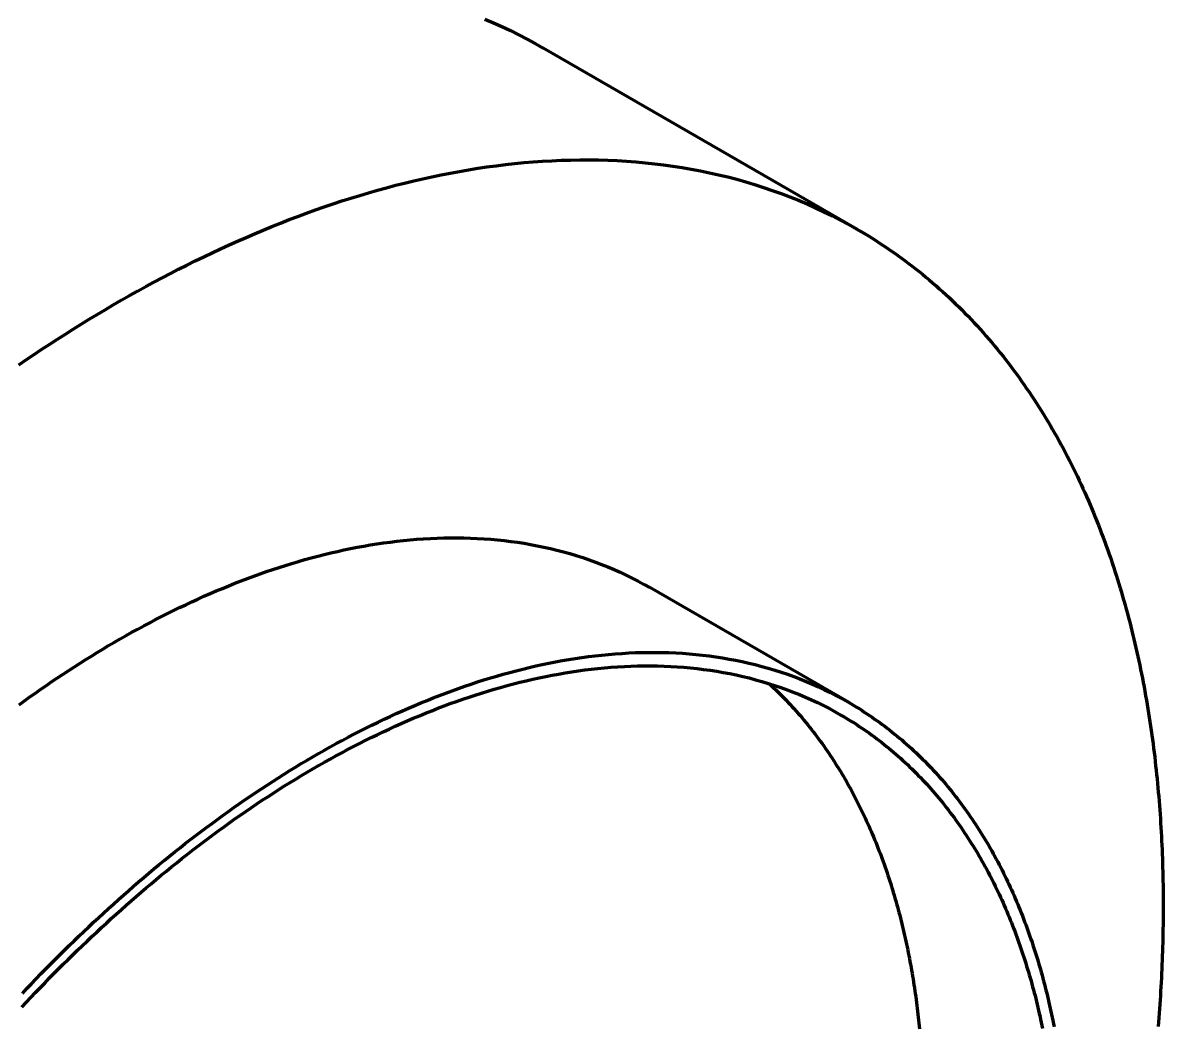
# Model space of a CAD drawing. Header units: millimetres. Extents: x 0 to 841, y 0 to 594.
# Drawn here: x 407.37 to 438.22, y 180.8 to 207.94 of the extents above; entities that cross this region are included whole.
import ezdxf

# ---------------------------------------------------------------- set-up
doc = ezdxf.new("R2010")
doc.units = ezdxf.units.MM
doc.layers.add('01-VISIBLE', color=7, linetype='CONTINUOUS', lineweight=70)

msp = doc.modelspace()

# ---------------------------------------------------------------- linework, layer by layer
at = {"layer": '01-VISIBLE'}
for p, q in [((429.94, 202.363), (421.455, 207.262)), ((429.707, 189.565), (424.34, 192.664))]:
    msp.add_line(p, q, dxfattribs=at)
for points in [[(419.872, 208.042), (420.104, 207.943), (420.335, 207.84), (420.563, 207.733), (420.789, 207.622), (421.014, 207.506), (421.235, 207.386), (421.455, 207.262)], [(407.264, 198.69), (407.472, 198.832), (407.681, 198.973), (407.891, 199.113), (408.102, 199.252), (408.314, 199.389), (408.526, 199.525), (408.74, 199.659), (408.954, 199.793), (409.169, 199.924), (409.385, 200.055), (409.601, 200.184), (409.819, 200.312), (410.037, 200.438), (410.257, 200.563), (410.477, 200.686), (410.698, 200.807), (410.919, 200.928), (411.142, 201.046), (411.365, 201.163), (411.59, 201.279), (411.815, 201.392), (412.041, 201.504), (412.268, 201.615), (412.495, 201.724), (412.724, 201.83), (412.953, 201.936), (413.183, 202.039), (413.414, 202.14), (413.646, 202.24), (413.878, 202.337), (414.112, 202.433), (414.346, 202.527), (414.581, 202.619), (414.817, 202.708), (415.053, 202.796), (415.291, 202.881), (415.529, 202.965), (415.768, 203.046), (416.007, 203.124), (416.247, 203.201), (416.489, 203.275), (416.73, 203.347), (416.973, 203.417), (417.216, 203.484), (417.46, 203.548), (417.704, 203.61), (417.95, 203.669), (418.195, 203.726), (418.442, 203.78), (418.689, 203.831), (418.936, 203.88), (419.184, 203.925), (419.433, 203.968), (419.682, 204.008), (419.931, 204.045), (420.181, 204.079), (420.432, 204.109), (420.682, 204.137), (420.934, 204.161), (421.185, 204.182), (421.437, 204.2), (421.688, 204.214), (421.94, 204.225), (422.192, 204.232), (422.445, 204.236), (422.697, 204.237), (422.949, 204.233), (423.201, 204.226), (423.453, 204.215), (423.705, 204.201), (423.957, 204.182), (424.208, 204.16), (424.459, 204.133), (424.709, 204.103), (424.959, 204.068), (425.208, 204.03), (425.457, 203.987), (425.705, 203.94), (425.952, 203.889), (426.198, 203.834), (426.443, 203.774), (426.687, 203.711), (426.93, 203.642), (427.171, 203.57), (427.412, 203.493), (427.65, 203.412), (427.888, 203.327), (428.123, 203.237), (428.357, 203.143), (428.59, 203.044), (428.82, 202.941), (429.048, 202.834), (429.275, 202.723), (429.499, 202.607), (429.721, 202.487), (429.94, 202.363)], [(429.94, 202.363), (430.044, 202.303), (430.147, 202.241), (430.249, 202.179), (430.351, 202.116), (430.452, 202.052), (430.553, 201.987), (430.653, 201.921), (430.752, 201.855), (430.851, 201.787), (430.949, 201.719), (431.047, 201.649), (431.144, 201.579), (431.24, 201.508), (431.336, 201.436), (431.431, 201.363), (431.526, 201.29), (431.62, 201.215), (431.713, 201.14), (431.805, 201.064), (431.897, 200.987), (431.988, 200.909), (432.079, 200.831), (432.168, 200.752), (432.258, 200.672), (432.346, 200.591), (432.434, 200.509), (432.521, 200.427), (432.607, 200.344), (432.693, 200.26), (432.778, 200.176), (432.862, 200.091), (432.945, 200.005), (433.028, 199.918), (433.11, 199.831), (433.192, 199.743), (433.272, 199.654), (433.352, 199.565), (433.431, 199.475), (433.51, 199.385), (433.587, 199.294), (433.664, 199.202), (433.741, 199.11), (433.816, 199.017), (433.891, 198.923), (433.965, 198.829), (434.038, 198.734), (434.111, 198.639), (434.183, 198.543), (434.254, 198.447), (434.324, 198.35), (434.394, 198.253), (434.463, 198.155), (434.531, 198.056), (434.599, 197.957), (434.665, 197.858), (434.731, 197.758), (434.797, 197.657), (434.861, 197.557), (434.925, 197.455), (434.988, 197.354), (435.051, 197.251), (435.113, 197.149), (435.174, 197.046), (435.234, 196.942), (435.293, 196.838), (435.352, 196.734), (435.41, 196.629), (435.468, 196.524), (435.525, 196.419), (435.581, 196.313), (435.636, 196.207), (435.691, 196.1), (435.745, 195.993), (435.798, 195.886), (435.851, 195.778), (435.903, 195.671), (435.954, 195.562), (436.005, 195.454), (436.055, 195.345), (436.104, 195.236), (436.152, 195.126), (436.2, 195.017), (436.248, 194.906), (436.294, 194.796), (436.34, 194.686), (436.386, 194.575), (436.43, 194.464), (436.474, 194.352), (436.518, 194.241), (436.56, 194.129), (436.603, 194.017), (436.644, 193.904), (436.685, 193.792), (436.725, 193.679), (436.765, 193.566), (436.804, 193.453), (436.842, 193.339), (436.88, 193.226), (436.917, 193.112), (436.954, 192.998), (436.99, 192.883), (437.025, 192.769), (437.06, 192.654), (437.094, 192.54), (437.128, 192.425), (437.161, 192.31), (437.194, 192.194), (437.226, 192.079), (437.257, 191.963), (437.288, 191.848), (437.318, 191.732), (437.348, 191.616), (437.377, 191.499), (437.405, 191.383), (437.433, 191.267), (437.461, 191.15), (437.488, 191.033), (437.514, 190.917), (437.54, 190.8), (437.565, 190.683), (437.59, 190.565), (437.614, 190.448), (437.638, 190.331), (437.661, 190.213), (437.684, 190.096), (437.706, 189.978), (437.728, 189.86), (437.749, 189.742), (437.77, 189.624), (437.79, 189.506), (437.809, 189.388), (437.829, 189.27), (437.847, 189.152), (437.865, 189.033), (437.883, 188.915), (437.9, 188.796), (437.917, 188.678), (437.933, 188.559), (437.949, 188.44), (437.964, 188.321), (437.979, 188.203), (437.994, 188.084), (438.008, 187.965), (438.021, 187.846), (438.034, 187.727), (438.047, 187.608), (438.059, 187.488), (438.07, 187.369), (438.082, 187.25), (438.092, 187.131), (438.103, 187.011), (438.113, 186.892), (438.122, 186.773), (438.131, 186.653), (438.14, 186.534), (438.148, 186.414), (438.155, 186.295), (438.163, 186.175), (438.17, 186.056), (438.176, 185.936), (438.182, 185.816), (438.188, 185.697), (438.193, 185.577), (438.198, 185.457), (438.202, 185.338), (438.206, 185.218), (438.21, 185.098), (438.213, 184.979), (438.216, 184.859), (438.218, 184.739), (438.22, 184.619), (438.222, 184.5), (438.223, 184.38), (438.224, 184.26), (438.225, 184.14), (438.225, 184.021), (438.224, 183.901), (438.224, 183.781), (438.223, 183.661), (438.221, 183.542), (438.219, 183.422), (438.217, 183.302), (438.215, 183.182), (438.212, 183.063), (438.209, 182.943), (438.205, 182.823), (438.201, 182.703), (438.197, 182.584), (438.192, 182.464), (438.187, 182.344), (438.182, 182.225), (438.176, 182.105), (438.17, 181.986), (438.163, 181.866), (438.156, 181.746), (438.149, 181.627), (438.142, 181.507), (438.134, 181.388), (438.126, 181.268), (438.117, 181.149), (438.109, 181.029), (438.099, 180.91), (438.09, 180.791)], [(407.272, 189.494), (407.419, 189.601), (407.567, 189.707), (407.715, 189.812), (407.864, 189.916), (408.013, 190.019), (408.163, 190.121), (408.314, 190.223), (408.465, 190.324), (408.617, 190.423), (408.769, 190.522), (408.922, 190.62), (409.076, 190.717), (409.23, 190.813), (409.385, 190.908), (409.54, 191.002), (409.696, 191.095), (409.853, 191.187), (410.01, 191.277), (410.168, 191.367), (410.327, 191.456), (410.486, 191.544), (410.645, 191.63), (410.806, 191.715), (410.966, 191.8), (411.128, 191.883), (411.29, 191.965), (411.453, 192.045), (411.616, 192.125), (411.78, 192.203), (411.944, 192.28), (412.109, 192.356), (412.275, 192.43), (412.441, 192.503), (412.608, 192.575), (412.776, 192.645), (412.944, 192.714), (413.112, 192.782), (413.282, 192.848), (413.451, 192.912), (413.622, 192.975), (413.793, 193.037), (413.964, 193.097), (414.136, 193.155), (414.308, 193.212), (414.481, 193.267), (414.655, 193.32), (414.829, 193.372), (415.004, 193.422), (415.179, 193.47), (415.354, 193.517), (415.53, 193.561), (415.707, 193.604), (415.884, 193.645), (416.061, 193.684), (416.239, 193.721), (416.417, 193.756), (416.596, 193.788), (416.775, 193.819), (416.954, 193.848), (417.134, 193.874), (417.314, 193.899), (417.494, 193.921), (417.675, 193.941), (417.855, 193.958), (418.036, 193.973), (418.218, 193.986), (418.399, 193.996), (418.58, 194.004), (418.762, 194.01), (418.943, 194.012), (419.125, 194.013), (419.307, 194.01), (419.488, 194.005), (419.67, 193.997), (419.851, 193.987), (420.032, 193.973), (420.213, 193.957), (420.394, 193.938), (420.574, 193.916), (420.754, 193.891), (420.933, 193.864), (421.112, 193.833), (421.291, 193.799), (421.469, 193.762), (421.646, 193.723), (421.822, 193.68), (421.998, 193.634), (422.173, 193.585), (422.347, 193.533), (422.52, 193.477), (422.692, 193.419), (422.863, 193.357), (423.032, 193.293), (423.201, 193.225), (423.368, 193.154), (423.534, 193.08), (423.698, 193.003), (423.861, 192.923), (424.022, 192.839), (424.182, 192.753), (424.34, 192.664)], [(407.362, 181.687), (407.486, 181.82), (407.611, 181.951), (407.737, 182.082), (407.863, 182.213), (407.99, 182.343), (408.117, 182.473), (408.245, 182.602), (408.373, 182.73), (408.502, 182.858), (408.632, 182.985), (408.762, 183.112), (408.893, 183.238), (409.024, 183.364), (409.156, 183.488), (409.288, 183.613), (409.421, 183.736), (409.555, 183.86), (409.689, 183.982), (409.823, 184.104), (409.959, 184.225), (410.094, 184.346), (410.231, 184.465), (410.368, 184.585), (410.505, 184.703), (410.644, 184.821), (410.782, 184.938), (410.922, 185.055), (411.062, 185.171), (411.202, 185.286), (411.343, 185.4), (411.485, 185.514), (411.627, 185.627), (411.77, 185.739), (411.913, 185.85), (412.057, 185.961), (412.202, 186.071), (412.347, 186.18), (412.493, 186.288), (412.639, 186.396), (412.786, 186.502), (412.934, 186.608), (413.082, 186.713), (413.231, 186.817), (413.38, 186.92), (413.53, 187.023), (413.681, 187.124), (413.832, 187.225), (413.984, 187.325), (414.136, 187.424), (414.289, 187.521), (414.443, 187.618), (414.597, 187.714), (414.752, 187.809), (414.907, 187.903), (415.063, 187.996), (415.22, 188.088), (415.377, 188.179), (415.535, 188.269), (415.693, 188.357), (415.853, 188.445), (416.012, 188.531), (416.172, 188.617), (416.333, 188.701), (416.495, 188.784), (416.657, 188.866), (416.82, 188.947), (416.983, 189.026), (417.147, 189.105), (417.311, 189.181), (417.476, 189.257), (417.642, 189.332), (417.808, 189.405), (417.975, 189.476), (418.143, 189.547), (418.311, 189.615), (418.479, 189.683), (418.649, 189.749), (418.818, 189.814), (418.989, 189.877), (419.159, 189.938), (419.331, 189.998), (419.503, 190.056), (419.675, 190.113), (419.848, 190.168), (420.022, 190.222), (420.196, 190.273), (420.371, 190.323), (420.546, 190.372), (420.721, 190.418), (420.897, 190.463), (421.074, 190.505), (421.251, 190.546), (421.428, 190.585), (421.606, 190.622), (421.784, 190.657), (421.963, 190.69), (422.142, 190.721), (422.321, 190.749), (422.501, 190.776), (422.681, 190.8), (422.861, 190.822), (423.042, 190.842), (423.222, 190.86), (423.403, 190.875), (423.585, 190.887), (423.766, 190.898), (423.947, 190.906), (424.129, 190.911), (424.31, 190.914), (424.492, 190.914), (424.674, 190.911), (424.855, 190.906), (425.037, 190.899), (425.218, 190.888), (425.399, 190.875), (425.58, 190.859), (425.761, 190.839), (425.941, 190.818), (426.121, 190.793), (426.3, 190.765), (426.479, 190.734), (426.658, 190.701), (426.835, 190.664), (427.013, 190.624), (427.189, 190.581), (427.365, 190.535), (427.54, 190.486), (427.714, 190.434), (427.887, 190.379), (428.059, 190.32), (428.229, 190.259), (428.399, 190.194), (428.568, 190.126), (428.735, 190.055), (428.901, 189.981), (429.065, 189.904), (429.228, 189.824), (429.389, 189.741), (429.549, 189.654), (429.707, 189.565)], [(407.35, 181.319), (407.472, 181.45), (407.595, 181.581), (407.718, 181.711), (407.842, 181.84), (407.966, 181.969), (408.091, 182.097), (408.217, 182.225), (408.343, 182.352), (408.47, 182.479), (408.597, 182.605), (408.725, 182.73), (408.853, 182.855), (408.982, 182.979), (409.111, 183.103), (409.241, 183.226), (409.372, 183.349), (409.503, 183.471), (409.634, 183.592), (409.767, 183.713), (409.9, 183.833), (410.033, 183.953), (410.167, 184.072), (410.301, 184.19), (410.437, 184.307), (410.572, 184.424), (410.708, 184.541), (410.845, 184.656), (410.983, 184.771), (411.121, 184.885), (411.259, 184.999), (411.398, 185.112), (411.538, 185.224), (411.678, 185.335), (411.819, 185.446), (411.96, 185.555), (412.102, 185.664), (412.245, 185.773), (412.388, 185.88), (412.532, 185.987), (412.676, 186.093), (412.821, 186.198), (412.967, 186.303), (413.113, 186.406), (413.26, 186.509), (413.407, 186.611), (413.555, 186.712), (413.703, 186.812), (413.852, 186.911), (414.002, 187.009), (414.152, 187.107), (414.303, 187.203), (414.455, 187.299), (414.607, 187.393), (414.76, 187.487), (414.913, 187.58), (415.067, 187.671), (415.221, 187.762), (415.376, 187.852), (415.532, 187.94), (415.688, 188.028), (415.845, 188.114), (416.002, 188.199), (416.16, 188.284), (416.319, 188.367), (416.478, 188.449), (416.638, 188.529), (416.799, 188.609), (416.96, 188.687), (417.121, 188.764), (417.284, 188.84), (417.446, 188.915), (417.61, 188.988), (417.774, 189.06), (417.938, 189.131), (418.103, 189.2), (418.269, 189.268), (418.435, 189.335), (418.602, 189.4), (418.77, 189.464), (418.937, 189.526), (419.106, 189.587), (419.275, 189.646), (419.445, 189.703), (419.615, 189.759), (419.785, 189.814), (419.957, 189.866), (420.128, 189.917), (420.3, 189.967), (420.473, 190.014), (420.646, 190.06), (420.82, 190.104), (420.994, 190.146), (421.168, 190.186), (421.343, 190.225), (421.519, 190.261), (421.694, 190.295), (421.87, 190.328), (422.047, 190.358), (422.224, 190.386), (422.401, 190.413), (422.578, 190.437), (422.756, 190.458), (422.934, 190.478), (423.112, 190.495), (423.291, 190.51), (423.47, 190.523), (423.648, 190.533), (423.827, 190.541), (424.006, 190.546), (424.185, 190.549), (424.364, 190.549), (424.544, 190.546), (424.723, 190.541), (424.901, 190.534), (425.08, 190.523), (425.259, 190.51), (425.437, 190.494), (425.615, 190.475), (425.793, 190.454), (425.971, 190.429), (426.147, 190.402), (426.324, 190.372), (426.5, 190.338), (426.675, 190.302), (426.85, 190.263), (427.024, 190.221), (427.197, 190.175), (427.37, 190.127), (427.541, 190.075), (427.712, 190.021), (427.881, 189.963), (428.05, 189.903), (428.217, 189.839), (428.383, 189.772), (428.548, 189.702), (428.712, 189.629), (428.874, 189.553), (429.035, 189.474), (429.194, 189.392), (429.351, 189.307), (429.507, 189.219)], [(427.569, 190.067), (427.628, 190.012), (427.686, 189.957), (427.744, 189.902), (427.801, 189.846), (427.858, 189.79), (427.915, 189.733), (427.971, 189.676), (428.027, 189.618), (428.082, 189.56), (428.136, 189.502), (428.191, 189.443), (428.244, 189.383), (428.298, 189.324), (428.351, 189.263), (428.403, 189.203), (428.455, 189.142), (428.507, 189.081), (428.558, 189.019), (428.608, 188.957), (428.658, 188.894), (428.708, 188.831), (428.757, 188.768), (428.806, 188.705), (428.854, 188.641), (428.902, 188.576), (428.949, 188.512), (428.996, 188.447), (429.043, 188.382), (429.089, 188.316), (429.134, 188.25), (429.179, 188.184), (429.224, 188.117), (429.268, 188.051), (429.312, 187.983), (429.355, 187.916), (429.398, 187.848), (429.44, 187.78), (429.482, 187.712), (429.523, 187.643), (429.564, 187.575), (429.605, 187.506), (429.645, 187.436), (429.684, 187.367), (429.724, 187.297), (429.762, 187.227), (429.801, 187.156), (429.839, 187.086), (429.876, 187.015), (429.913, 186.944), (429.949, 186.873), (429.986, 186.801), (430.021, 186.729), (430.057, 186.657), (430.091, 186.585), (430.126, 186.513), (430.16, 186.44), (430.193, 186.368), (430.226, 186.295), (430.259, 186.222), (430.291, 186.148), (430.323, 186.075), (430.355, 186.001), (430.386, 185.927), (430.416, 185.853), (430.447, 185.779), (430.476, 185.705), (430.506, 185.63), (430.535, 185.556), (430.564, 185.481), (430.592, 185.406), (430.62, 185.331), (430.647, 185.256), (430.674, 185.18), (430.701, 185.105), (430.727, 185.029), (430.753, 184.953), (430.778, 184.877), (430.803, 184.801), (430.828, 184.725), (430.853, 184.649), (430.877, 184.572), (430.9, 184.496), (430.923, 184.419), (430.946, 184.342), (430.969, 184.266), (430.991, 184.189), (431.013, 184.112), (431.034, 184.034), (431.055, 183.957), (431.076, 183.88), (431.096, 183.802), (431.116, 183.725), (431.136, 183.647), (431.155, 183.569), (431.174, 183.491), (431.193, 183.414), (431.211, 183.336), (431.229, 183.258), (431.246, 183.179), (431.263, 183.101), (431.28, 183.023), (431.297, 182.944), (431.313, 182.866), (431.329, 182.788), (431.345, 182.709), (431.36, 182.63), (431.375, 182.552), (431.389, 182.473), (431.404, 182.394), (431.418, 182.315), (431.431, 182.236), (431.445, 182.157), (431.458, 182.078), (431.47, 181.999), (431.483, 181.92), (431.495, 181.841), (431.507, 181.762), (431.518, 181.682), (431.529, 181.603), (431.54, 181.524), (431.551, 181.444), (431.561, 181.365), (431.571, 181.285), (431.581, 181.206), (431.59, 181.126), (431.599, 181.047), (431.608, 180.967), (431.617, 180.888), (431.625, 180.808), (431.633, 180.728)], [(429.707, 189.565), (429.78, 189.522), (429.853, 189.479), (429.925, 189.435), (429.997, 189.391), (430.068, 189.346), (430.139, 189.3), (430.21, 189.254), (430.28, 189.207), (430.35, 189.159), (430.419, 189.111), (430.488, 189.062), (430.557, 189.013), (430.625, 188.963), (430.692, 188.913), (430.76, 188.861), (430.826, 188.81), (430.893, 188.757), (430.959, 188.704), (431.024, 188.651), (431.089, 188.597), (431.153, 188.543), (431.217, 188.487), (431.281, 188.432), (431.344, 188.376), (431.407, 188.319), (431.469, 188.262), (431.53, 188.204), (431.592, 188.146), (431.652, 188.087), (431.712, 188.028), (431.772, 187.968), (431.831, 187.908), (431.89, 187.847), (431.948, 187.786), (432.006, 187.724), (432.063, 187.662), (432.12, 187.6), (432.176, 187.537), (432.232, 187.473), (432.287, 187.409), (432.342, 187.345), (432.396, 187.28), (432.45, 187.215), (432.503, 187.149), (432.556, 187.083), (432.608, 187.017), (432.659, 186.95), (432.711, 186.883), (432.761, 186.815), (432.811, 186.748), (432.861, 186.679), (432.91, 186.611), (432.959, 186.542), (433.007, 186.472), (433.055, 186.402), (433.102, 186.332), (433.149, 186.262), (433.195, 186.191), (433.24, 186.12), (433.285, 186.049), (433.33, 185.977), (433.374, 185.905), (433.418, 185.833), (433.461, 185.76), (433.504, 185.687), (433.546, 185.614), (433.588, 185.541), (433.629, 185.467), (433.67, 185.393), (433.71, 185.319), (433.75, 185.244), (433.789, 185.17), (433.828, 185.095), (433.866, 185.019), (433.904, 184.944), (433.941, 184.868), (433.978, 184.792), (434.015, 184.716), (434.051, 184.64), (434.086, 184.563), (434.121, 184.486), (434.156, 184.409), (434.19, 184.332), (434.224, 184.254), (434.257, 184.177), (434.29, 184.099), (434.322, 184.021), (434.354, 183.943), (434.385, 183.864), (434.416, 183.786), (434.447, 183.707), (434.477, 183.628), (434.507, 183.549), (434.536, 183.47), (434.565, 183.39), (434.593, 183.311), (434.621, 183.231), (434.648, 183.151), (434.676, 183.071), (434.702, 182.991), (434.728, 182.911), (434.754, 182.831), (434.78, 182.75), (434.805, 182.669), (434.829, 182.589), (434.854, 182.508), (434.877, 182.427), (434.901, 182.345), (434.924, 182.264), (434.946, 182.183), (434.969, 182.101), (434.991, 182.02), (435.012, 181.938), (435.033, 181.856), (435.054, 181.774), (435.074, 181.692), (435.094, 181.61), (435.113, 181.528), (435.133, 181.446), (435.151, 181.364), (435.17, 181.281), (435.188, 181.199), (435.205, 181.116), (435.223, 181.033), (435.24, 180.951), (435.256, 180.868), (435.273, 180.785)], [(429.507, 189.219), (429.579, 189.177), (429.651, 189.134), (429.722, 189.091), (429.792, 189.047), (429.863, 189.003), (429.933, 188.958), (430.002, 188.912), (430.071, 188.866), (430.14, 188.819), (430.209, 188.772), (430.276, 188.724), (430.344, 188.675), (430.411, 188.626), (430.478, 188.576), (430.544, 188.526), (430.61, 188.475), (430.675, 188.423), (430.74, 188.371), (430.804, 188.318), (430.868, 188.265), (430.932, 188.212), (430.995, 188.157), (431.058, 188.103), (431.12, 188.047), (431.181, 187.991), (431.243, 187.935), (431.303, 187.878), (431.364, 187.821), (431.423, 187.763), (431.483, 187.705), (431.541, 187.646), (431.6, 187.586), (431.658, 187.527), (431.715, 187.466), (431.772, 187.406), (431.828, 187.345), (431.884, 187.283), (431.94, 187.221), (431.994, 187.158), (432.049, 187.095), (432.103, 187.032), (432.156, 186.968), (432.209, 186.904), (432.262, 186.84), (432.313, 186.775), (432.365, 186.709), (432.416, 186.643), (432.466, 186.577), (432.516, 186.511), (432.566, 186.444), (432.615, 186.377), (432.663, 186.309), (432.711, 186.241), (432.759, 186.173), (432.806, 186.104), (432.852, 186.035), (432.898, 185.966), (432.943, 185.896), (432.988, 185.826), (433.033, 185.756), (433.077, 185.685), (433.121, 185.614), (433.164, 185.543), (433.206, 185.472), (433.248, 185.4), (433.29, 185.328), (433.331, 185.255), (433.372, 185.183), (433.412, 185.11), (433.451, 185.037), (433.491, 184.964), (433.529, 184.89), (433.568, 184.816), (433.605, 184.742), (433.643, 184.668), (433.68, 184.593), (433.716, 184.518), (433.752, 184.443), (433.787, 184.368), (433.822, 184.292), (433.857, 184.217), (433.891, 184.141), (433.925, 184.065), (433.958, 183.989), (433.991, 183.912), (434.023, 183.835), (434.055, 183.759), (434.086, 183.682), (434.117, 183.604), (434.148, 183.527), (434.178, 183.449), (434.208, 183.372), (434.237, 183.294), (434.266, 183.216), (434.294, 183.138), (434.322, 183.059), (434.35, 182.981), (434.377, 182.902), (434.404, 182.823), (434.43, 182.744), (434.456, 182.665), (434.481, 182.586), (434.507, 182.507), (434.531, 182.427), (434.556, 182.348), (434.579, 182.268), (434.603, 182.188), (434.626, 182.109), (434.649, 182.028), (434.671, 181.948), (434.693, 181.868), (434.715, 181.788), (434.736, 181.707), (434.757, 181.627), (434.777, 181.546), (434.797, 181.465), (434.817, 181.385), (434.836, 181.304), (434.855, 181.223), (434.873, 181.141), (434.892, 181.06), (434.909, 180.979), (434.927, 180.898), (434.944, 180.816), (434.961, 180.735)]]:
    msp.add_lwpolyline(points, dxfattribs=at)

doc.saveas('drawing.dxf')
